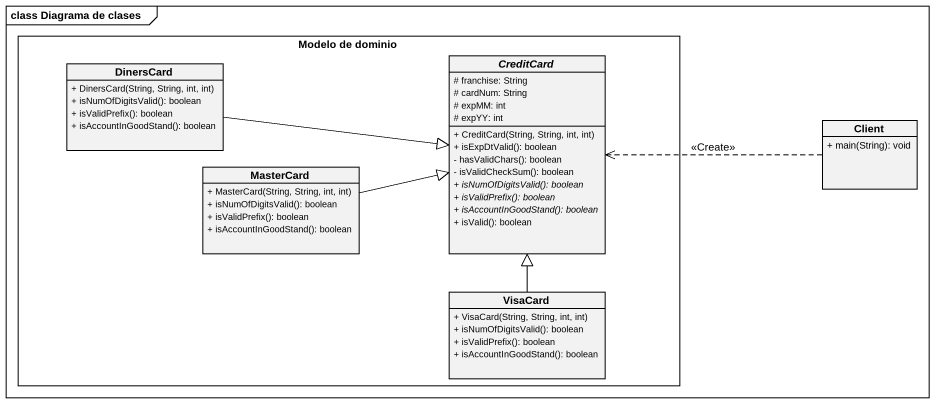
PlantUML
@startuml
mainframe class Diagrama de clases
hide circle
hide empty members
skinparam classAttributeIconSize 0
rectangle "Modelo de dominio" as Modelo_de_dominio {
  class DinersCard {
    + DinersCard(String, String, int, int)
    + isNumOfDigitsValid(): boolean
    + isValidPrefix(): boolean
    + isAccountInGoodStand(): boolean
  }
  abstract class CreditCard {
    # franchise: String
    # cardNum: String
    # expMM: int
    # expYY: int
    + CreditCard(String, String, int, int)
    + isExpDtValid(): boolean
    - hasValidChars(): boolean
    - isValidCheckSum(): boolean
    {abstract} + isNumOfDigitsValid(): boolean
    {abstract} + isValidPrefix(): boolean
    {abstract} + isAccountInGoodStand(): boolean
    + isValid(): boolean
  }
  class MasterCard {
    + MasterCard(String, String, int, int)
    + isNumOfDigitsValid(): boolean
    + isValidPrefix(): boolean
    + isAccountInGoodStand(): boolean
  }
  class VisaCard {
    + VisaCard(String, String, int, int)
    + isNumOfDigitsValid(): boolean
    + isValidPrefix(): boolean
    + isAccountInGoodStand(): boolean
  }
}
class Client {
  + main(String): void
}
DinersCard -right-|> CreditCard
Client .left.> CreditCard : <<Create>>
MasterCard -right-|> CreditCard
VisaCard -up-|> CreditCard
@enduml
